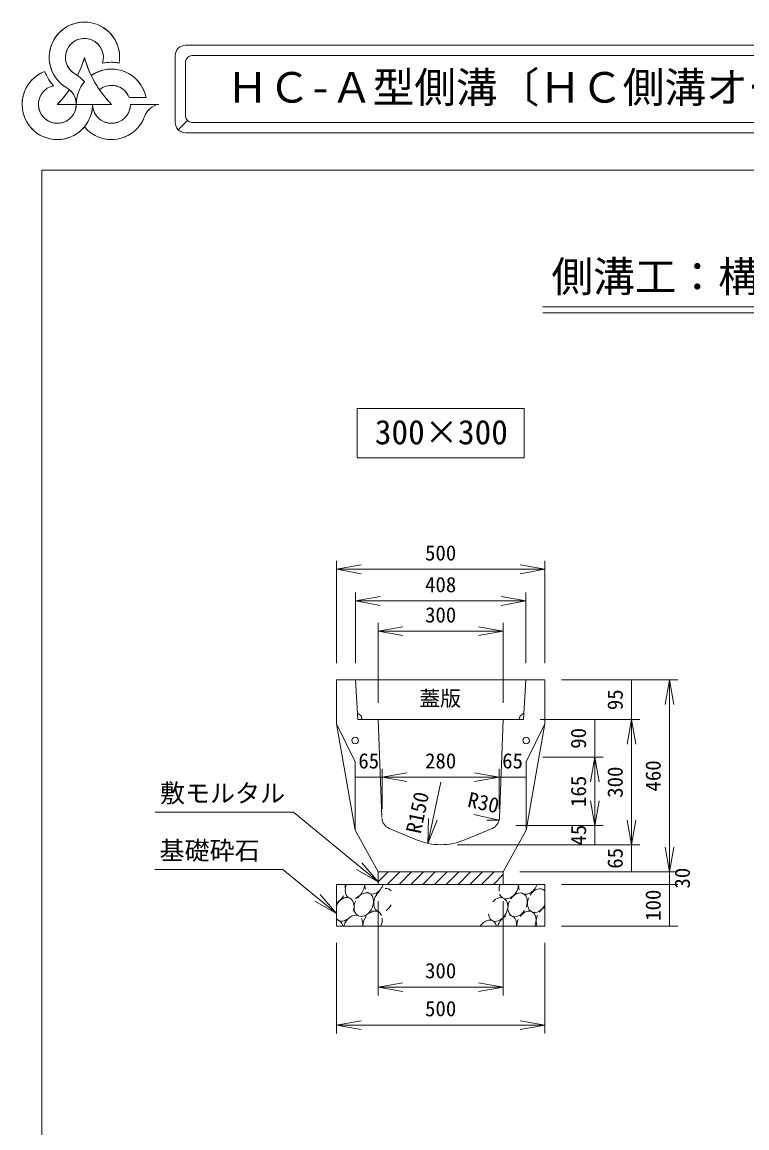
# Model space of a CAD drawing. Units: millimetres on the paper, scale 1:20. Extents: x 56 to 230, y 51 to 323.
# Drawn here: x 56.2 to 143.1, y 190.4 to 323 of the extents above; entities that cross this region are included whole.
import ezdxf
from ezdxf.enums import TextEntityAlignment as Align

# ---------------------------------------------------------------- set-up
doc = ezdxf.new("R2010")
doc.units = ezdxf.units.MM
doc.layers.add('1', color=4, linetype='Continuous', lineweight=18)
doc.styles.add('ＭＳ ゴシック-5.0-0.0', font='')
doc.styles.get('ＭＳ ゴシック-5.0-0.0').set_extended_font_data('ＭＳ ゴシック-5.0-0.0')

msp = doc.modelspace()

# ---------------------------------------------------------------- linework, layer by layer
at = {"layer": '1', "color": 150}
for p, q in [((61.015, 322.001), (61.343, 322.244)), ((61.343, 322.244), (61.693, 322.454)), ((61.693, 322.454), (62.062, 322.629)), ((62.062, 322.629), (62.446, 322.768)), ((62.446, 322.768), (62.841, 322.868)), ((62.841, 322.868), (63.245, 322.931)), ((63.245, 322.931), (63.652, 322.954)), ((63.652, 322.954), (64.06, 322.937)), ((64.06, 322.937), (64.465, 322.882)), ((64.465, 322.882), (64.862, 322.787)), ((64.862, 322.787), (65.248, 322.655)), ((65.248, 322.655), (65.62, 322.486)), ((65.62, 322.486), (65.973, 322.282)), ((65.973, 322.282), (66.305, 322.045)), ((66.305, 322.045), (66.613, 321.777)), ((59.8, 320.385), (59.978, 320.752)), ((59.978, 320.752), (60.191, 321.101)), ((60.191, 321.101), (60.436, 321.427)), ((60.436, 321.427), (60.711, 321.728)), ((60.711, 321.728), (61.015, 322.001)), ((62.688, 320.773), (62.337, 320.56)), ((63.07, 320.919), (62.688, 320.773)), ((63.473, 320.994), (63.07, 320.919)), ((63.882, 320.996), (63.473, 320.994)), ((64.286, 320.924), (63.882, 320.996)), ((64.669, 320.781), (64.286, 320.924)), ((65.021, 320.572), (64.669, 320.781)), ((66.613, 321.777), (66.894, 321.48)), ((66.894, 321.48), (67.144, 321.158)), ((67.144, 321.158), (67.363, 320.813)), ((67.363, 320.813), (67.546, 320.448)), ((59.489, 319.204), (59.554, 319.607)), ((59.554, 319.607), (59.658, 320.002)), ((59.658, 320.002), (59.8, 320.385)), ((61.587, 319.604), (61.464, 319.214)), ((61.778, 319.967), (61.587, 319.604)), ((62.031, 320.289), (61.778, 319.967)), ((62.337, 320.56), (62.031, 320.289)), ((65.33, 320.303), (65.021, 320.572)), ((65.586, 319.983), (65.33, 320.303)), ((65.78, 319.622), (65.586, 319.983)), ((65.906, 319.232), (65.78, 319.622)), ((67.546, 320.448), (67.694, 320.068)), ((67.694, 320.068), (67.805, 319.675)), ((67.805, 319.675), (67.877, 319.273)), ((59.463, 318.797), (59.489, 319.204)), ((59.476, 318.389), (59.463, 318.797)), ((59.528, 317.984), (59.476, 318.389)), ((61.464, 319.214), (61.414, 318.807)), ((61.414, 318.807), (61.436, 318.398)), ((61.436, 318.398), (61.532, 318)), ((65.848, 318.018), (65.941, 318.417)), ((66.18, 318.08), (65.848, 318.018)), ((65.96, 318.826), (65.906, 319.232)), ((65.941, 318.417), (65.96, 318.826)), ((66.515, 318.12), (66.18, 318.08)), ((66.851, 318.137), (66.515, 318.12)), ((67.188, 318.131), (66.851, 318.137)), ((67.524, 318.103), (67.188, 318.131)), ((67.858, 318.053), (67.524, 318.103)), ((67.904, 318.458), (67.858, 318.053)), ((67.877, 319.273), (67.91, 318.866)), ((67.91, 318.866), (67.904, 318.458)), ((58.029, 316.571), (58.469, 316.838)), ((58.469, 316.838), (58.938, 317.05)), ((58.938, 317.05), (59.061, 316.736)), ((59.061, 316.736), (59.204, 316.431)), ((59.62, 317.586), (59.528, 317.984)), ((59.749, 317.199), (59.62, 317.586)), ((59.915, 316.826), (59.749, 317.199)), ((60.116, 316.471), (59.915, 316.826)), ((61.532, 318), (61.698, 317.626)), ((61.698, 317.626), (61.928, 317.287)), ((61.928, 317.287), (62.215, 316.995)), ((62.215, 316.995), (62.55, 316.759)), ((62.55, 316.759), (62.868, 316.555)), ((56.683, 315.039), (56.947, 315.481)), ((56.947, 315.481), (57.262, 315.887)), ((57.262, 315.887), (57.625, 316.253)), ((57.625, 316.253), (58.029, 316.571)), ((59.204, 316.431), (59.368, 316.136)), ((59.368, 316.136), (59.551, 315.853)), ((59.551, 315.853), (59.753, 315.583)), ((59.753, 315.583), (59.972, 315.327)), ((60.351, 316.137), (60.116, 316.471)), ((60.617, 315.827), (60.351, 316.137)), ((60.911, 315.544), (60.617, 315.827)), ((61.231, 315.291), (60.911, 315.544)), ((62.868, 316.555), (63.091, 316.387)), ((63.091, 316.387), (63.303, 316.205)), ((63.303, 316.205), (63.502, 316.008)), ((63.508, 315.568), (63.345, 315.324)), ((63.502, 316.008), (63.687, 315.799)), ((63.687, 315.799), (63.508, 315.568)), ((56.238, 313.568), (56.326, 314.075)), ((56.326, 314.075), (56.475, 314.568)), ((56.475, 314.568), (56.683, 315.039)), ((58.402, 314.117), (58.253, 313.736)), ((58.618, 314.466), (58.402, 314.117)), ((58.892, 314.77), (58.618, 314.466)), ((59.216, 315.02), (58.892, 314.77)), ((59.58, 315.207), (59.216, 315.02)), ((59.972, 315.327), (59.58, 315.207)), ((61.575, 315.07), (61.231, 315.291)), ((61.883, 314.856), (61.575, 315.07)), ((62.125, 314.626), (61.883, 314.856)), ((62.33, 314.362), (62.125, 314.626)), ((62.494, 314.071), (62.33, 314.362)), ((62.615, 313.759), (62.494, 314.071)), ((62.874, 314.256), (62.803, 313.972)), ((62.963, 314.535), (62.874, 314.256)), ((63.072, 314.807), (62.963, 314.535)), ((63.2, 315.07), (63.072, 314.807)), ((63.345, 315.324), (63.2, 315.07)), ((56.212, 313.054), (56.238, 313.568)), ((56.249, 312.541), (56.212, 313.054)), ((58.174, 313.334), (58.169, 312.924)), ((58.169, 312.924), (58.237, 312.521)), ((58.253, 313.736), (58.174, 313.334)), ((62.688, 313.433), (62.615, 313.759)), ((62.675, 312.692), (62.712, 313.1)), ((62.712, 313.1), (62.688, 313.433)), ((62.722, 313.392), (62.712, 313.1)), ((62.712, 313.1), (64.662, 313.1)), ((62.753, 313.684), (62.722, 313.392)), ((62.803, 313.972), (62.753, 313.684)), ((64.662, 313.1), (64.646, 312.734)), ((69.062, 313.912), (71.083, 313.912)), ((69.212, 313.1), (72.592, 313.1)), ((56.348, 312.036), (56.249, 312.541)), ((56.508, 311.547), (56.348, 312.036)), ((56.726, 311.08), (56.508, 311.547)), ((58.237, 312.521), (58.377, 312.136)), ((58.377, 312.136), (58.583, 311.782)), ((58.583, 311.782), (58.849, 311.471)), ((58.849, 311.471), (59.167, 311.212)), ((61.849, 311.316), (62.146, 311.598)), ((62.146, 311.598), (62.388, 311.929)), ((62.388, 311.929), (62.566, 312.297)), ((62.566, 312.297), (62.675, 312.692)), ((64.411, 311.665), (64.272, 311.326)), ((64.52, 312.014), (64.411, 311.665)), ((64.599, 312.371), (64.52, 312.014)), ((64.646, 312.734), (64.599, 312.371)), ((56.999, 310.644), (56.726, 311.08)), ((57.323, 310.244), (56.999, 310.644)), ((57.693, 309.887), (57.323, 310.244)), ((59.167, 311.212), (59.526, 311.015)), ((59.526, 311.015), (59.915, 310.886)), ((59.915, 310.886), (60.32, 310.828)), ((60.32, 310.828), (60.729, 310.844)), ((60.729, 310.844), (61.129, 310.933)), ((61.129, 310.933), (61.506, 311.092)), ((61.506, 311.092), (61.849, 311.316)), ((63.687, 310.4), (63.335, 310.025)), ((63.909, 310.692), (63.687, 310.4)), ((64.104, 311.001), (63.909, 310.692)), ((64.272, 311.326), (64.104, 311.001)), ((58.104, 309.577), (57.693, 309.887)), ((58.55, 309.32), (58.104, 309.577)), ((59.024, 309.118), (58.55, 309.32)), ((59.518, 308.976), (59.024, 309.118)), ((60.026, 308.895), (59.518, 308.976)), ((60.541, 308.876), (60.026, 308.895)), ((61.053, 308.92), (60.541, 308.876)), ((61.557, 309.026), (61.053, 308.92)), ((62.044, 309.192), (61.557, 309.026)), ((62.507, 309.417), (62.044, 309.192)), ((62.94, 309.696), (62.507, 309.417)), ((63.335, 310.025), (62.94, 309.696))]:
    msp.add_line(p, q, dxfattribs=at)
at = {"layer": '1'}
for p, q in [((75.825, 320.187), (202.274, 320.187)), ((74.575, 310.937), (74.575, 318.937)), ((75.825, 311.687), (75.825, 318.187)), ((76.575, 318.937), (201.524, 318.937)), ((76.045, 311.156), (74.941, 310.053)), ((76.575, 310.937), (201.524, 310.937)), ((75.825, 309.687), (202.274, 309.687)), ((230.075, 305.204), (58.575, 305.204)), ((58.575, 50.937), (58.575, 305.204)), ((118.668, 288.82), (172.326, 288.82)), ((118.668, 288.12), (172.326, 288.12)), ((96.417, 270.747), (96.417, 276.643)), ((96.417, 276.643), (116.417, 276.643)), ((116.417, 270.747), (116.417, 276.643)), ((96.417, 270.747), (116.417, 270.747)), ((93.917, 246.121), (93.917, 258.375)), ((93.917, 257.375), (96.871, 257.896)), ((93.917, 257.375), (96.871, 256.854)), ((93.917, 257.375), (118.917, 257.375)), ((118.917, 257.375), (115.962, 257.896)), ((118.917, 257.375), (115.962, 256.854)), ((118.917, 246.121), (118.917, 258.375)), ((96.217, 246.121), (96.217, 254.58)), ((116.617, 246.121), (116.617, 254.58)), ((96.217, 253.58), (99.171, 254.101)), ((96.217, 253.58), (99.171, 253.059)), ((96.217, 253.58), (116.617, 253.58)), ((116.617, 253.58), (113.662, 254.101)), ((116.617, 253.58), (113.662, 253.059)), ((98.917, 241.371), (98.917, 250.95)), ((98.917, 249.95), (101.871, 250.471)), ((113.917, 249.95), (110.962, 250.471)), ((113.917, 241.371), (113.917, 250.95)), ((98.917, 249.95), (101.871, 249.429)), ((98.917, 249.95), (113.917, 249.95)), ((113.917, 249.95), (110.962, 249.429)), ((120.917, 244.121), (134.858, 244.121)), ((129.298, 244.121), (129.298, 239.371)), ((133.858, 244.121), (133.337, 241.166)), ((133.858, 244.121), (134.379, 241.166)), ((133.858, 244.121), (133.858, 221.121)), ((118.367, 239.371), (130.298, 239.371)), ((124.902, 239.371), (124.902, 234.871)), ((129.298, 239.371), (128.777, 236.416)), ((129.298, 239.371), (129.819, 236.416)), ((129.298, 224.371), (129.298, 239.371)), ((118.667, 234.871), (125.902, 234.871)), ((124.902, 234.871), (124.381, 231.916)), ((124.902, 234.871), (125.423, 231.916)), ((124.902, 226.671), (124.902, 234.871)), ((99.417, 228.671), (99.417, 233.46)), ((113.417, 228.671), (113.417, 233.46)), ((96.167, 232.46), (99.417, 232.46)), ((99.417, 232.46), (102.371, 232.981)), ((99.417, 232.46), (102.371, 231.939)), ((99.417, 232.46), (113.417, 232.46)), ((113.417, 232.46), (110.462, 232.981)), ((113.417, 232.46), (110.462, 231.939)), ((113.417, 232.46), (116.667, 232.46)), ((106.417, 231.871), (104.861, 224.534)), ((124.902, 226.671), (124.381, 229.625)), ((124.902, 226.671), (125.423, 229.625)), ((88.764, 228.285), (72.19, 228.285)), ((98.917, 219.934), (88.764, 228.285)), ((110.376, 227.99), (113.419, 227.314)), ((104.861, 224.534), (104.964, 227.532)), ((104.861, 224.534), (105.983, 227.316)), ((113.419, 227.314), (111.942, 227.296)), ((115.417, 226.671), (125.902, 226.671)), ((124.902, 226.671), (124.902, 224.371)), ((129.298, 224.371), (128.777, 227.325)), ((129.298, 224.371), (129.819, 227.325)), ((108.417, 224.371), (130.298, 224.371)), ((129.298, 224.371), (129.298, 221.121)), ((133.858, 221.121), (133.337, 224.075)), ((133.858, 221.121), (134.379, 224.075)), ((87.497, 221.408), (72.135, 221.408)), ((93.917, 216.128), (87.497, 221.408)), ((98.917, 219.934), (96.304, 221.409)), ((98.917, 219.934), (96.966, 222.213)), ((100.103, 221.121), (98.917, 219.934)), ((101.517, 221.121), (100.017, 219.621)), ((102.931, 221.121), (101.431, 219.621)), ((104.345, 221.121), (102.845, 219.621)), ((105.76, 221.121), (104.26, 219.621)), ((107.174, 221.121), (105.674, 219.621)), ((108.588, 221.121), (107.088, 219.621)), ((110.002, 221.121), (108.502, 219.621)), ((111.417, 221.121), (109.917, 219.621)), ((112.831, 221.121), (111.331, 219.621)), ((113.917, 220.792), (112.745, 219.621)), ((115.917, 221.121), (134.858, 221.121)), ((133.858, 221.121), (133.858, 219.621)), ((120.917, 219.621), (134.858, 219.621)), ((133.858, 219.621), (133.858, 214.621)), ((93.917, 216.128), (91.304, 217.603)), ((93.917, 216.128), (91.966, 218.407)), ((98.917, 206.313), (98.917, 217.621)), ((113.917, 206.313), (113.917, 217.621)), ((120.917, 214.621), (134.858, 214.621)), ((93.917, 201.764), (93.917, 212.621)), ((118.917, 201.764), (118.917, 212.621)), ((98.917, 207.313), (101.871, 207.834)), ((98.917, 207.313), (101.871, 206.792)), ((98.917, 207.313), (113.917, 207.313)), ((113.917, 207.313), (110.962, 207.834)), ((113.917, 207.313), (110.962, 206.792)), ((93.917, 202.764), (96.871, 203.285)), ((93.917, 202.764), (96.871, 202.243)), ((93.917, 202.764), (118.917, 202.764)), ((118.917, 202.764), (115.962, 203.285)), ((118.917, 202.764), (115.962, 202.243))]:
    msp.add_line(p, q, dxfattribs=at)
at = {"layer": '1', "color": 1}
for p, q in [((63.458, 317.989), (63.578, 318.357)), ((63.578, 318.357), (63.687, 318.729)), ((63.687, 318.729), (63.796, 318.357)), ((63.796, 318.357), (63.917, 317.989)), ((62.868, 316.555), (63.031, 316.907)), ((63.031, 316.907), (63.184, 317.263)), ((63.184, 317.263), (63.326, 317.624)), ((63.326, 317.624), (63.458, 317.989)), ((63.917, 317.989), (64.048, 317.624)), ((64.048, 317.624), (64.19, 317.263)), ((64.19, 317.263), (64.343, 316.907)), ((64.343, 316.907), (64.506, 316.555)), ((63.091, 316.387), (62.868, 316.555)), ((63.303, 316.205), (63.091, 316.387)), ((63.502, 316.008), (63.303, 316.205)), ((63.345, 315.324), (63.508, 315.568)), ((63.687, 315.799), (63.502, 316.008)), ((63.508, 315.568), (63.687, 315.799)), ((64.506, 316.555), (64.652, 316.262)), ((64.652, 316.262), (64.806, 315.973)), ((64.806, 315.973), (64.967, 315.687)), ((64.967, 315.687), (65.135, 315.406)), ((65.135, 315.406), (65.31, 315.129)), ((61.199, 313.946), (61.436, 314.243)), ((61.436, 314.243), (61.664, 314.546)), ((61.664, 314.546), (61.883, 314.856)), ((61.883, 314.856), (62.125, 314.626)), ((62.125, 314.626), (62.33, 314.362)), ((62.33, 314.362), (62.494, 314.071)), ((62.494, 314.071), (62.615, 313.759)), ((62.803, 313.972), (62.874, 314.256)), ((62.874, 314.256), (62.963, 314.535)), ((62.963, 314.535), (63.072, 314.807)), ((63.072, 314.807), (63.2, 315.07)), ((63.2, 315.07), (63.345, 315.324)), ((65.31, 315.129), (65.491, 314.856)), ((65.491, 314.856), (65.711, 314.546)), ((65.711, 314.546), (65.939, 314.243)), ((65.939, 314.243), (66.176, 313.946)), ((60.437, 313.1), (60.699, 313.375)), ((60.437, 313.1), (66.937, 313.1)), ((66.937, 313.1), (60.437, 313.1)), ((60.699, 313.375), (60.953, 313.657)), ((60.953, 313.657), (61.199, 313.946)), ((62.615, 313.759), (62.688, 313.433)), ((62.688, 313.433), (62.712, 313.1)), ((62.712, 313.1), (62.722, 313.392)), ((62.722, 313.392), (62.753, 313.684)), ((62.753, 313.684), (62.803, 313.972)), ((66.176, 313.946), (66.421, 313.657)), ((66.421, 313.657), (66.675, 313.375)), ((66.675, 313.375), (66.937, 313.1))]:
    msp.add_line(p, q, dxfattribs=at)
at = {"layer": '1', "color": 7}
for p, q in [((64.506, 316.555), (64.789, 316.738)), ((64.789, 316.738), (65.085, 316.897)), ((65.085, 316.897), (65.393, 317.032)), ((65.393, 317.032), (65.71, 317.143)), ((65.71, 317.143), (66.036, 317.228)), ((66.036, 317.228), (66.367, 317.286)), ((66.367, 317.286), (66.702, 317.318)), ((66.702, 317.318), (67.038, 317.324)), ((67.038, 317.324), (67.374, 317.302)), ((67.374, 317.302), (67.706, 317.254)), ((67.706, 317.254), (68.034, 317.18)), ((68.034, 317.18), (68.355, 317.08)), ((68.355, 317.08), (68.667, 316.954)), ((68.667, 316.954), (68.968, 316.805)), ((68.968, 316.805), (69.257, 316.631)), ((64.652, 316.262), (64.506, 316.555)), ((64.806, 315.973), (64.652, 316.262)), ((64.967, 315.687), (64.806, 315.973)), ((65.135, 315.406), (64.967, 315.687)), ((65.31, 315.129), (65.135, 315.406)), ((69.257, 316.631), (69.53, 316.436)), ((69.53, 316.436), (69.787, 316.219)), ((69.787, 316.219), (70.026, 315.982)), ((70.026, 315.982), (70.246, 315.727)), ((70.246, 315.727), (70.444, 315.456)), ((70.444, 315.456), (70.62, 315.17)), ((65.491, 314.856), (65.31, 315.129)), ((65.724, 315.024), (65.491, 314.856)), ((65.976, 315.162), (65.724, 315.024)), ((66.244, 315.267), (65.976, 315.162)), ((66.522, 315.337), (66.244, 315.267)), ((66.807, 315.371), (66.522, 315.337)), ((67.094, 315.369), (66.807, 315.371)), ((67.379, 315.332), (67.094, 315.369)), ((67.656, 315.258), (67.379, 315.332)), ((67.922, 315.15), (67.656, 315.258)), ((68.173, 315.01), (67.922, 315.15)), ((68.404, 314.839), (68.173, 315.01)), ((68.611, 314.641), (68.404, 314.839)), ((68.792, 314.418), (68.611, 314.641)), ((68.943, 314.173), (68.792, 314.418)), ((69.062, 313.912), (68.943, 314.173)), ((70.62, 315.17), (70.773, 314.87)), ((70.773, 314.87), (70.902, 314.559)), ((70.902, 314.559), (71.006, 314.239)), ((71.006, 314.239), (71.083, 313.912)), ((64.662, 313.1), (64.646, 312.734)), ((64.69, 312.744), (64.662, 313.1)), ((64.774, 312.397), (64.69, 312.744)), ((71.083, 313.912), (69.062, 313.912)), ((69.184, 312.744), (69.101, 312.397)), ((69.212, 313.1), (69.184, 312.744)), ((72.592, 313.1), (69.212, 313.1)), ((71.56, 312.595), (71.791, 312.77)), ((71.791, 312.77), (72.043, 312.914)), ((72.043, 312.914), (72.311, 313.024)), ((72.311, 313.024), (72.592, 313.1)), ((64.411, 311.665), (64.272, 311.326)), ((64.52, 312.014), (64.411, 311.665)), ((64.599, 312.371), (64.52, 312.014)), ((64.646, 312.734), (64.599, 312.371)), ((64.91, 312.067), (64.774, 312.397)), ((65.097, 311.763), (64.91, 312.067)), ((65.329, 311.491), (65.097, 311.763)), ((65.6, 311.259), (65.329, 311.491)), ((68.546, 311.491), (68.274, 311.259)), ((68.778, 311.763), (68.546, 311.491)), ((68.964, 312.067), (68.778, 311.763)), ((69.101, 312.397), (68.964, 312.067)), ((70.732, 311.243), (70.906, 311.65)), ((70.906, 311.65), (71.023, 311.916)), ((71.023, 311.916), (71.172, 312.165)), ((71.172, 312.165), (71.352, 312.392)), ((71.352, 312.392), (71.56, 312.595)), ((63.909, 310.692), (63.687, 310.4)), ((63.687, 310.4), (63.988, 310.075)), ((64.104, 311.001), (63.909, 310.692)), ((64.272, 311.326), (64.104, 311.001)), ((65.904, 311.073), (65.6, 311.259)), ((66.234, 310.936), (65.904, 311.073)), ((66.581, 310.853), (66.234, 310.936)), ((66.937, 310.825), (66.581, 310.853)), ((67.293, 310.853), (66.937, 310.825)), ((67.64, 310.936), (67.293, 310.853)), ((67.97, 311.073), (67.64, 310.936)), ((68.274, 311.259), (67.97, 311.073)), ((69.646, 309.858), (69.971, 310.159)), ((69.971, 310.159), (70.262, 310.493)), ((70.262, 310.493), (70.517, 310.856)), ((70.517, 310.856), (70.732, 311.243)), ((63.988, 310.075), (64.321, 309.782)), ((64.321, 309.782), (64.683, 309.527)), ((64.683, 309.527), (65.069, 309.31)), ((65.069, 309.31), (65.476, 309.135)), ((65.476, 309.135), (65.899, 309.004)), ((65.899, 309.004), (66.334, 308.918)), ((66.334, 308.918), (66.775, 308.878)), ((66.775, 308.878), (67.218, 308.884)), ((67.218, 308.884), (67.658, 308.937)), ((67.658, 308.937), (68.09, 309.035)), ((68.09, 309.035), (68.51, 309.178)), ((68.51, 309.178), (68.912, 309.365)), ((68.912, 309.365), (69.292, 309.592)), ((69.292, 309.592), (69.646, 309.858))]:
    msp.add_line(p, q, dxfattribs=at)
at = {"layer": '1', "color": 6}
msp.add_line((60.437, 313.1), (66.937, 313.1), dxfattribs=at)
at = {"layer": '1', "color": 2}
for p, q in [((93.917, 238.871), (93.917, 244.121)), ((93.917, 244.121), (96.217, 244.121)), ((96.217, 244.121), (96.467, 239.371)), ((96.217, 244.121), (116.617, 244.121)), ((116.617, 244.121), (116.367, 239.371)), ((118.917, 244.121), (116.617, 244.121)), ((118.917, 238.871), (118.917, 244.121)), ((96.427, 240.121), (96.897, 239.818)), ((116.406, 240.121), (115.936, 239.818)), ((93.917, 238.871), (96.167, 234.313)), ((93.917, 238.871), (96.167, 226.121)), ((98.917, 239.371), (96.467, 239.371)), ((96.897, 239.818), (97.017, 239.371)), ((99.377, 227.669), (98.917, 239.371)), ((113.917, 239.371), (98.917, 239.371)), ((113.452, 227.562), (113.917, 239.371)), ((113.917, 239.371), (116.367, 239.371)), ((115.936, 239.818), (115.817, 239.371)), ((118.917, 238.871), (116.667, 226.121)), ((118.917, 238.871), (116.667, 234.313)), ((96.167, 234.313), (96.167, 226.121)), ((116.667, 226.121), (116.667, 234.313)), ((96.167, 226.121), (98.917, 221.121)), ((100.24, 226.326), (103.52, 224.952)), ((112.593, 226.326), (109.313, 224.952)), ((116.667, 226.121), (113.917, 221.121)), ((106.417, 221.121), (98.917, 221.121)), ((98.917, 221.121), (98.917, 219.621)), ((106.417, 221.121), (113.917, 221.121)), ((113.917, 221.121), (113.917, 219.621)), ((93.917, 219.621), (93.917, 214.621)), ((93.917, 219.621), (118.917, 219.621)), ((118.917, 219.621), (118.917, 214.621)), ((93.917, 214.621), (118.917, 214.621))]:
    msp.add_line(p, q, dxfattribs=at)
for centre in [(96.167, 236.871), (116.667, 236.871)]:
    msp.add_circle(centre, 0.4, dxfattribs=at)
at = {"layer": '1', "color": 150}
for centre, radius, start, end in [((63.687, 318.729), 4.225, 350.78653, 240), ((63.687, 318.729), 2.275, 341.79487, 240), ((66.937, 313.1), 5.037, 79.47131, 102.48326), ((60.437, 313.1), 4.225, 110.78653, 0), ((63.687, 318.729), 5.037, 199.47131, 222.48326), ((60.437, 313.1), 4.225, 39.71514, 60), ((66.937, 313.1), 4.225, 11.08749, 125.12548), ((66.937, 313.1), 4.225, 140.28486, 180), ((60.437, 313.1), 2.275, 101.79487, 60), ((66.937, 313.1), 2.275, 20.92483, 129.45771), ((66.937, 313.1), 2.275, 180, 0), ((73.043, 310.87), 2.275, 101.43711, 159.93719), ((66.937, 313.1), 4.225, 219.71514, 339.93719)]:
    msp.add_arc(centre, radius, start, end, dxfattribs=at)
at = {"layer": '1'}
for centre, radius, start, end in [((75.825, 318.937), 1.25, 90, 180), ((76.575, 318.187), 0.75, 90, 180), ((76.575, 311.687), 0.75, 180, 270), ((75.825, 310.937), 1.25, 180, 270)]:
    msp.add_arc(centre, radius, start, end, dxfattribs=at)
at = {"layer": '1', "color": 1}
for centre, start, end in [((51.161, 322.208), 334.22656, 344.47751), ((76.213, 322.208), 195.52249, 224.47751), ((51.161, 322.208), 315.52249, 325.56209)]:
    msp.add_arc(centre, 13, start, end, dxfattribs=at)
at = {"layer": '1', "color": 2}
for centre, radius, start, end in [((100.78, 227.617), 1.4, 182.25457, 247.28121), ((112.053, 227.617), 1.4, 292.71879, 357.74543), ((106.417, 231.871), 7.5, 247.28121, 270), ((106.417, 231.871), 7.5, 270, 292.71879)]:
    msp.add_arc(centre, radius, start, end, dxfattribs=at)
at = {"layer": '1'}
for centre, start_param, end_param in [((96.136, 219.31), 1.6822672, 3.0041978), ((93.814, 218.773), 5.1474802, 5.7147216), ((97.197, 217.189), 1.5802698, 7.6313716), ((96.136, 219.31), 3.7709083, 5.2928579), ((98.49, 219.871), 2.0795248, 2.547628), ((98.49, 219.871), 2.9199025, 4.8956003), ((99.558, 217.697), 1.0316857, 3.395071), ((99.558, 217.697), 6.0011175, 6.7364116), ((114.578, 219.29), 1.6822672, 2.2705704), ((114.578, 219.29), 2.5502995, 5.2928579), ((115.64, 217.169), 4.8597842, 7.6713492), ((116.932, 219.851), 2.0795248, 2.5744435), ((116.932, 219.851), 2.9579169, 4.8956003), ((118.001, 217.677), 6.0011175, 7.7378401), ((94.857, 216.628), 4.8928581, 7.840068), ((93.814, 218.773), 3.8493841, 4.6902001), ((113.3, 216.608), 2.320676, 7.4860293), ((115.64, 217.169), 1.6079237, 4.5711327), ((118.001, 217.677), 1.6954897, 4.6625812), ((98.247, 215.008), 5.7286705, 7.256989), ((99.558, 217.697), 4.0306578, 4.6625812), ((116.69, 214.988), 4.7966503, 7.602652), ((119.043, 215.549), 0.7283933, 1.3802926), ((94.857, 216.628), 2.8236307, 4.347989), ((93.546, 213.938), 5.5751573, 6.5743529), ((95.9, 214.499), 0.0324618, 1.8168834), ((95.9, 214.499), 5.1582417, 5.8599737), ((98.247, 215.008), 1.3150626, 2.1784748), ((98.247, 215.008), 4.7966503, 5.462491), ((111.989, 213.918), 5.5751573, 7.6831531), ((114.342, 214.479), 0.7069732, 1.8168834), ((114.342, 214.479), 5.1582417, 6.5669059), ((116.69, 214.988), 1.6215093, 2.1784748), ((119.043, 215.549), 1.6544758, 2.6284553)]:
    msp.add_ellipse(centre, major_axis=(0.678, 1.337), ratio=0.710984, start_param=start_param, end_param=end_param, dxfattribs=at)

# ---------------------------------------------------------------- texts
at = {"layer": '1', "color": 7, "style": 'ＭＳ ゴシック-5.0-0.0'}
for s, height, p in [('ＨＣ-Ａ型側溝〔ＨＣ側溝オープン型：縦断用 T-25〕', 3.666, (80.755, 312.206)), ('側溝工：構造図 S=1/20', 3.666, (119.693, 289.523)), ('300×300', 2.933, (98.516, 271.474)), ('500', 1.833, (104.542, 257.875)), ('408', 1.833, (104.542, 254.08)), ('300', 1.833, (104.542, 250.45)), ('蓋版', 1.833, (103.858, 240.438)), ('65', 1.833, (96.542, 232.96)), ('280', 1.833, (104.542, 232.96)), ('65', 1.833, (113.792, 232.96)), ('敷モルタル', 2.199, (72.758, 228.788)), ('基礎砕石', 2.199, (72.703, 221.912)), ('300', 1.833, (104.542, 207.813)), ('500', 1.833, (104.542, 203.264))]:
    msp.add_text(s, height=height, dxfattribs=at).set_placement(p, align=Align.BOTTOM_LEFT)
for s, rotation, p in [('95', 90, (128.798, 240.496)), ('90', 90, (124.402, 235.871)), ('300', 90, (128.798, 229.996)), ('460', 90, (133.358, 230.746)), ('165', 90, (124.402, 228.896)), ('R150', 78.028, (104.551, 225.484)), ('R30', 347.479, (109.412, 228.396)), ('45', 90, (124.402, 224.271)), ('65', 90, (128.798, 221.496)), ('30', 90, (136.858, 219.117)), ('100', 90, (133.358, 215.246))]:
    msp.add_text(s, height=1.833, rotation=rotation, dxfattribs=at).set_placement(p, align=Align.BOTTOM_LEFT)

doc.saveas('drawing.dxf')
